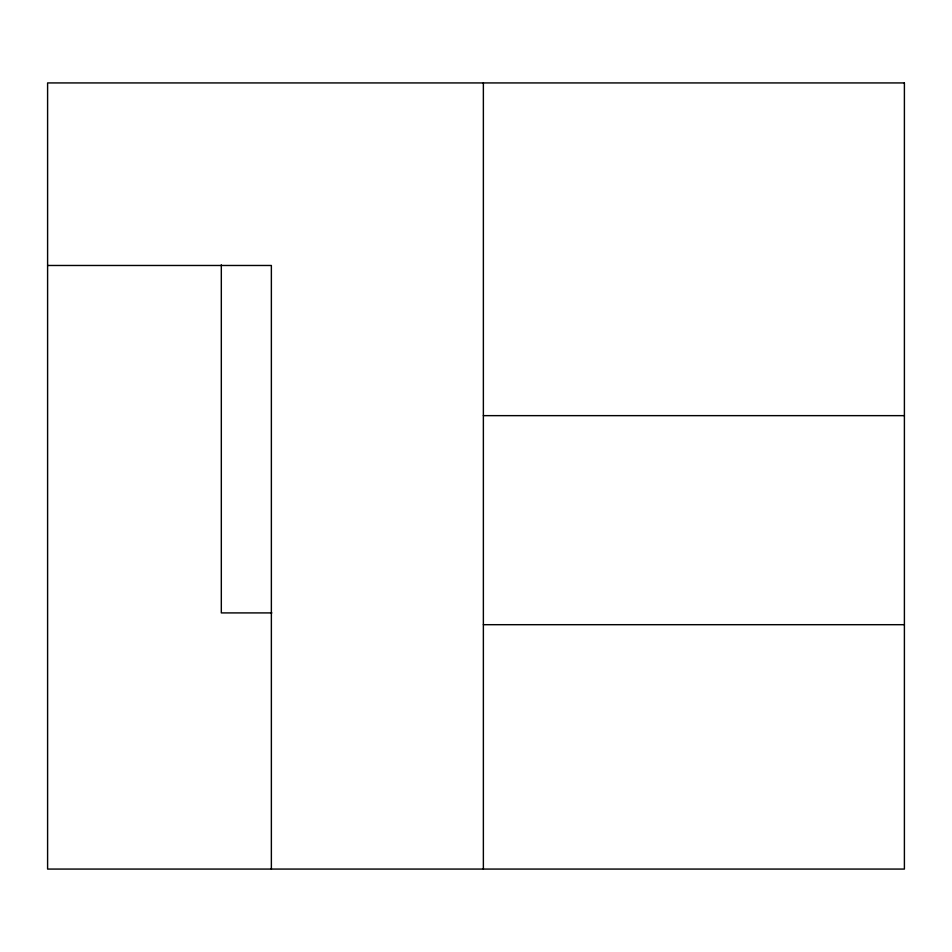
<?xml version="1.0" encoding="UTF-8"?>
<svg xmlns="http://www.w3.org/2000/svg" width="952" height="952" viewBox="0 0 952 952"><rect width="100%" height="100%" fill="white"/><g stroke="black" fill="none" stroke-linecap="round" stroke-linejoin="round"><path stroke-width="1.43" d="M47.6 265.477L271.368 265.477L271.368 869.069M483.366 415.643L904.4 415.643M271.844 612.909L221.316 612.909L221.316 264.846M483.366 624.691L904.4 624.691M483.366 82.931L483.366 869.069M904.4 82.931L47.6 82.931L47.6 869.069L904.4 869.069L904.4 82.931"/></g></svg>
